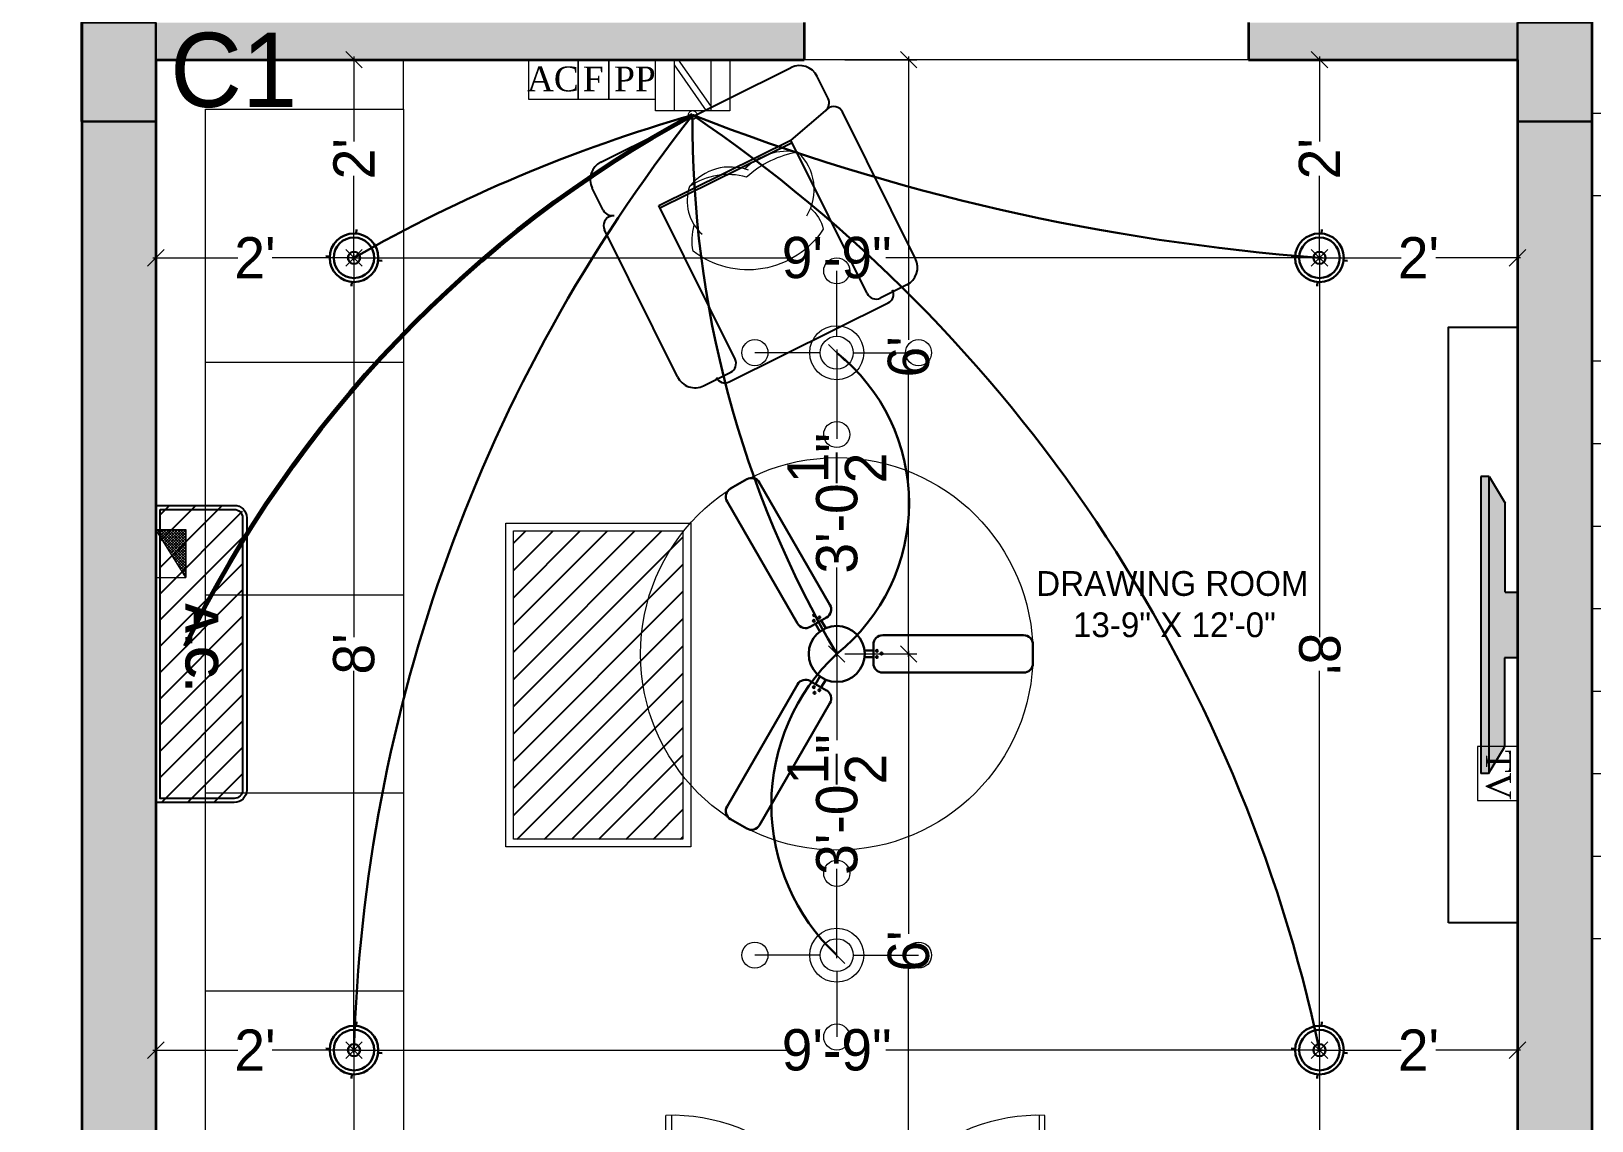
# Model space of a CAD drawing. Header units: millimetres. Extents: x -6808 to 215771, y -89660 to -16303.
# Drawn here: x 98732.2 to 98921.3, y -53171.7 to -53039.7 of the extents above; entities that cross this region are included whole.
import ezdxf

# ---------------------------------------------------------------- set-up
doc = ezdxf.new("R2010")
doc.units = ezdxf.units.MM
doc.header["$PDMODE"] = 35
for name, pattern in [('ACAD_ISO10W100', [18, 12, -3, 0, -3]), ('DASHED', [0.75, 0.5, -0.25]), ('HIDDEN', [19.29118, 12.8608, -6.43038])]:
    doc.linetypes.add(name, pattern=pattern)
doc.layers.get('0').update_dxf_attribs({"color": 8})
for name, color, linetype, lineweight in [('A-Lite-Clng', 5, 'Continuous', 30), ('col.center', 5, 'ACAD_ISO10W100', 15), ('column', 5, 'Continuous', 30), ('dim2', 6, 'Continuous', 20), ('door', 5, 'Continuous', 9), ('EL-EXTERNAL LIGHTING', 4, 'Continuous', 9), ('ELE.13', 7, 'Continuous', 13), ('ELEC', 5, 'Continuous', 18), ('elec dim.', 251, 'Continuous', 25), ('ELECTRICAL', 150, 'Continuous', 30), ('STAIR', 252, 'Continuous', 15), ('text', 7, 'Continuous', 25), ('wall', 7, 'Continuous', 35), ('wokg dim', 152, 'DASHED', 18)]:
    doc.layers.add(name, color=color, linetype=linetype, lineweight=lineweight)
for name, color, linetype in [('ELE', 160, 'Continuous'), ('FIX', 35, 'Continuous'), ('WAL', 7, 'Continuous')]:
    doc.layers.add(name, color=color, linetype=linetype)
doc.layers.add('furniture', color=7, linetype='Continuous', lineweight=5, true_color=0xe57b2a)
doc.styles.add('6 INCH', font='times.ttf', dxfattribs={"height": 6})
doc.styles.add('SAJ', font='eurr____.ttf')
doc.styles.get("Standard").update_dxf_attribs({"font": 'times.ttf'})
doc.dimstyles.new('SAJ', dxfattribs={"dimtxt": 5, "dimasz": 2, "dimexe": 1, "dimexo": 1, "dimgap": 0.09375, "dimtad": 0, "dimdec": 1, "dimzin": 0, "dimdsep": 46, "dimlunit": 4, "dimtxsty": 'SAJ', "dimblk": 'OBLIQUE', "dimcen": 0.125, "dimdle": 0.375, "dimadec": 0, "dimazin": 0, "dimtfac": 1, "dimtdec": 1, "dimtofl": 0, "dimtmove": 0, "dimatfit": 3, "dimldrblk": 'OBLIQUE', "dimfxl": 1, "dimtolj": 1, "dimtzin": 0, "dimlwd": 5, "dimlwe": 5, "dimarcsym": 1})

# ---------------------------------------------------------------- blocks, each defined once
blk = doc.blocks.new('_Oblique')
at = {"color": 0, "linetype": 'ByBlock', "lineweight": -2}
blk.add_line((-0.5, -0.5), (0.5, 0.5), dxfattribs=at)
blk = doc.blocks.new('*D1938')
at = {"layer": 'Defpoints', "color": 0, "transparency": 16777216}
for p in [(98738.34, -52504.13), (98701.36, -53292.13), (98738.34, -53292.13)]:
    blk.add_point(p, dxfattribs=at)
at = {"layer": 'dim2', "color": 0, "linetype": 'DASHED', "lineweight": 5, "transparency": 16777216}
for p, q in [((98701.36, -52503.75), (98701.36, -52879.72)), ((98737.34, -52504.13), (98700.36, -52504.13)), ((98701.36, -53292.5), (98701.36, -52916.54)), ((98737.34, -53292.13), (98700.36, -53292.13))]:
    blk.add_line(p, q, dxfattribs=at)
at = {"layer": 'dim2', "color": 0, "lineweight": 5, "transparency": 16777216, "xscale": 2, "yscale": 2, "zscale": 2}
for p, rotation in [((98701.36, -52504.13), 90), ((98701.36, -53292.13), 270)]:
    blk.add_blockref('_Oblique', p, dxfattribs=dict(at, rotation=rotation))
at = {"layer": 'dim2', "color": 0, "transparency": 16777216, "insert": (98701.36, -52898.13), "char_height": 12, "attachment_point": 5, "rotation": 90, "style": 'SAJ'}
blk.add_mtext('\\A1;65\'-8"', dxfattribs=at)
blk = doc.blocks.new('A$C2AC05335')
at = {"layer": 'door'}
for p, q in [((2.24, 0), (2.24, 30.31)), ((3.07, 30.33), (3.07, 0)), ((56.93, 30.33), (56.93, 3.31)), ((57.76, 3.31), (57.76, 30.31)), ((1, 4.97), (2.24, 4.97)), ((1, 4.97), (1, 0)), ((2.24, 4.97), (2.24, 3.31)), ((59, 4.97), (57.76, 4.97)), ((57.76, 4.97), (57.76, 3.31)), ((59, 4.97), (59, 0)), ((2.24, 3.31), (3.07, 3.31)), ((3.07, 3.31), (3.07, 0)), ((3.07, 3.31), (56.93, 3.31)), ((57.76, 3.31), (56.93, 3.31)), ((56.93, 3.31), (56.93, 0)), ((3.07, 0), (1, 0)), ((56.93, 0), (59, 0))]:
    blk.add_line(p, q, dxfattribs=at)
for centre, start, end in [((3.12, 3.45), 359.7055, 91.88), ((56.88, 3.45), 88.12, 180.2945)]:
    blk.add_arc(centre, 26.88, start, end, dxfattribs=at)
blk = doc.blocks.new('ytyt')
at = {"color": 252, "true_color": 0x939598}
blk.add_line((167876.15, 15260.38), (167876.15, 15404.38), dxfattribs=at)
at = {"layer": 'furniture', "color": 252, "true_color": 0x939598}
for p, q in [((167876.15, 15404.38), (167906.15, 15404.38)), ((167906.15, 15398.38), (167906.15, 15404.38)), ((167882.15, 15266.38), (167882.15, 15398.38)), ((167882.15, 15398.38), (167906.15, 15398.38)), ((167906.15, 15398.38), (167906.15, 15266.38)), ((167882.15, 15367.73), (167906.15, 15367.73)), ((167882.15, 15339.55), (167906.15, 15339.55)), ((167882.15, 15315.55), (167906.15, 15315.55)), ((167882.15, 15291.55), (167906.15, 15291.55)), ((167906.15, 15266.38), (167882.15, 15266.38)), ((167906.15, 15266.38), (167906.15, 15260.38)), ((167906.15, 15260.38), (167876.15, 15260.38))]:
    blk.add_line(p, q, dxfattribs=at)
blk = doc.blocks.new('fgr')
at = {"color": 252, "true_color": 0x939598}
for p, q in [((167930.08, 15391.98), (167953.11, 15403.42)), ((167957.49, 15399.9), (167956.27, 15402.36)), ((167957.61, 15399.67), (167957.49, 15399.9)), ((167957.53, 15398.43), (167953.09, 15394.64)), ((167968.19, 15380.26), (167959.35, 15398.06)), ((167937.09, 15386.7), (167953.09, 15394.64)), ((167937.23, 15386.41), (167953.23, 15394.36)), ((167962.33, 15376.03), (167953.09, 15394.64)), ((167930.35, 15386.13), (167929.02, 15388.82)), ((167946.33, 15368.09), (167937.09, 15386.7)), ((167939.36, 15365.94), (167930.51, 15383.76)), ((167967.13, 15377.1), (167963.91, 15375.5)), ((167945.62, 15365.34), (167964.88, 15374.91)), ((167942.52, 15364.88), (167945.8, 15366.51))]:
    blk.add_line(p, q, dxfattribs=at)
for centre, radius, start, end in [((167954.16, 15401.31), 2.36, 26.4131, 116.4131), ((167956.55, 15399.14), 1.18, 310.4494, 26.4131), ((167958.29, 15397.53), 1.18, 26.4131, 130.4494), ((167931.13, 15389.87), 2.36, 116.4131, 206.4131), ((167931.41, 15386.66), 1.18, 206.4131, 282.3769), ((167931.57, 15384.28), 1.18, 102.3769, 206.4131), ((167966.08, 15379.21), 2.36, 296.4131, 26.4131), ((167963.39, 15376.56), 1.18, 206.4131, 296.4131), ((167964.36, 15375.97), 1.18, 296.4131, 26.4131), ((167945.27, 15367.56), 1.18, 296.4131, 26.4131), ((167941.47, 15366.99), 2.36, 206.4131, 296.4131), ((167945.09, 15366.4), 1.18, 206.4131, 296.4131)]:
    blk.add_arc(centre, radius, start, end, dxfattribs=at)
at = {"layer": 'furniture', "color": 252, "true_color": 0x939598}
for points in [[(167953.95, 15393.17, 0.14773), (167947.73, 15390.14, 0.224358), (167940.82, 15389.02, 0.178662)], [(167955.01, 15385.45, 0.356772), (167953.95, 15393.17, 0.249542), (167947.49, 15391.1, -9.61688)], [(167947.95, 15390.98, 0.323164), (167940.82, 15389.02, 0.30633), (167942.33, 15383.25, -0.872847)], [(167955.47, 15386.38, -0.165541), (167957.02, 15383.84, -0.435529), (167941.23, 15381.17, -0.121523), (167941.39, 15384.33, 7.115464)]]:
    blk.add_lwpolyline(points, format="xyb", dxfattribs=at)
blk = doc.blocks.new('tyhty')
at = {"lineweight": 9}
h = blk.add_hatch(color=250, dxfattribs=at)
h.dxf.hatch_style = 1
h.set_gradient(color1=(51, 51, 51), color2=(91, 91, 91), rotation=270, tint=1, name='CURVED')
h.paths.add_polyline_path([(71171.56, 11294.34), (71171.56, 11293.38), (71171.62, 11293.35), (71207.56, 11293.35), (71207.56, 11294.34)])
h = blk.add_hatch(color=253, dxfattribs=at)
h.dxf.hatch_style = 1
h.set_gradient(color1=(173, 173, 173), color2=(91, 91, 91), rotation=270, tint=1, name='CURVED')
h.paths.add_polyline_path([(71204.33, 11291.37), (71207.56, 11293.31), (71207.56, 11293.31), (71207.56, 11293.35), (71171.62, 11293.35), (71174.76, 11291.46), (71185.59, 11291.46), (71185.59, 11289.88), (71193.52, 11289.88), (71193.52, 11291.37)])
for p, q in [((71207.56, 11294.34), (71171.56, 11294.34)), ((71171.56, 11293.38), (71171.56, 11294.34)), ((71207.56, 11293.31), (71207.56, 11294.34)), ((71207.56, 11293.31), (71207.56, 11294.3)), ((71171.56, 11293.38), (71174.76, 11291.46)), ((71207.56, 11293.35), (71171.62, 11293.35)), ((71207.56, 11293.31), (71204.33, 11291.37)), ((71185.59, 11291.46), (71174.76, 11291.46)), ((71185.59, 11289.88), (71185.59, 11291.46)), ((71193.52, 11291.37), (71193.52, 11289.88)), ((71193.52, 11291.37), (71204.33, 11291.37)), ((71193.52, 11289.88), (71185.59, 11289.88))]:
    blk.add_line(p, q)
blk = doc.blocks.new('rere')
at = {"layer": 'wall', "color": 252, "lineweight": -2, "true_color": 0x939598}
blk.add_lwpolyline([(168038.78, 15299.79), (168038.78, 15371.99), (168047.15, 15371.99), (168047.15, 15299.79)], close=True, dxfattribs=at)
at = {"color": 252, "true_color": 0x939598, "rotation": 90}
blk.add_blockref('tyhty', (179337.03, -55853.67), dxfattribs=at)
blk = doc.blocks.new('fgh')
at = {"true_color": 0x939598}
h = blk.add_hatch(dxfattribs=at)
h.set_pattern_fill('ANSI31', color=252, scale=18.665057)
h.set_pattern_definition([(45, (164443.7877, 16355.773), (-1.6497735, 1.6497735), [])])
h.paths.add_polyline_path([(167940.01, 15347.28), (167919.48, 15347.28), (167919.48, 15309.95), (167940.01, 15309.95)])
at = {"layer": 'furniture', "color": 252, "true_color": 0x939598}
for points in [[(167918.55, 15348.22), (167940.95, 15348.22), (167940.95, 15309.02), (167918.55, 15309.02)], [(167919.48, 15347.28), (167940.01, 15347.28), (167940.01, 15309.95), (167919.48, 15309.95)]]:
    blk.add_lwpolyline(points, close=True, dxfattribs=at)
blk = doc.blocks.new('refer')
for name, p in [('ytyt', (0, 0)), ('fgr', (0, 0)), ('rere', (-6, 0)), ('fgh', (0, 0))]:
    blk.add_blockref(name, p)
blk = doc.blocks.new('c1')
at = {"layer": 'column'}
blk.add_hatch(color=256, dxfattribs=at).paths.add_polyline_path([(58376.49, -43564.36), (58385.49, -43564.36), (58385.49, -43552.36), (58376.49, -43552.36)])
for p, q in [((58376.49, -43552.36), (58376.49, -43564.36)), ((58376.49, -43552.36), (58385.49, -43552.36)), ((58385.49, -43564.36), (58385.49, -43552.36)), ((58376.49, -43564.36), (58385.49, -43564.36))]:
    blk.add_line(p, q, dxfattribs=at)
blk = doc.blocks.new('FAN')
at = {"layer": 'A-Lite-Clng', "color": 5, "ltscale": 10}
for p, q in [((-11.37, 17.69), (-9.63, 18.69)), ((-0.73, 5.26), (-8.27, 18.32)), ((-4.19, 3.26), (-11.73, 16.32)), ((-2.83, 2.9), (-1.09, 3.9)), ((-1.65, 3.57), (-1.18, 2.76)), ((-2.27, 3.22), (-1.8, 2.4)), ((4.92, 2), (20, 2)), ((3.92, 0.35), (2.98, 0.35)), ((3.92, 1), (3.92, -1)), ((21, 1), (21, -1)), ((3.92, -0.35), (2.98, -0.35)), ((-4.19, -3.26), (-11.73, -16.32)), ((-1.09, -3.9), (-2.83, -2.9)), ((-2.27, -3.22), (-1.8, -2.4)), ((-1.65, -3.57), (-1.18, -2.76)), ((4.92, -2), (20, -2)), ((-0.73, -5.26), (-8.27, -18.32)), ((-9.63, -18.69), (-11.37, -17.69))]:
    blk.add_line(p, q, dxfattribs=at)
for centre, radius in [((-2.44, 3.55), 0.102), ((-2.42, 4.14), 0.109), ((-1.86, 3.89), 0.102), ((0, 0), 3), ((4.3, 0.33), 0.102), ((4.79, 0.03), 0.109), ((4.3, -0.33), 0.102), ((-2.44, -3.56), 0.102), ((-2.37, -4.16), 0.109), ((-1.86, -3.89), 0.102)]:
    blk.add_circle(centre, radius, dxfattribs=at)
for centre, start, end in [((-9.13, 17.82), 30, 120), ((-10.87, 16.82), 120, 210), ((-1.59, 4.76), 300, 30), ((-3.33, 3.76), 210, 300), ((4.92, 1), 90, 180), ((20, 1), 0, 90), ((4.92, -1), 180, 270), ((20, -1), 270, 0), ((-3.33, -3.76), 60, 150), ((-1.59, -4.76), 330, 60), ((-10.87, -16.82), 150, 240), ((-9.13, -17.82), 240, 330)]:
    blk.add_arc(centre, 1, start, end, dxfattribs=at)
blk = doc.blocks.new('POST TOP')
at = {"layer": 'EL-EXTERNAL LIGHTING'}
for p, q in [((0, 189), (0, 940)), ((0, 189), (0, 432)), ((-189, 0), (-940, 0)), ((189, 0), (940, 0)), ((0, -189), (0, -432)), ((0, -189), (0, -940))]:
    blk.add_line(p, q, dxfattribs=at)
for centre, radius in [((0, 940), 150), ((0, 0), 310), ((0, 0), 189), ((-940, 0), 150), ((940, 0), 150), ((0, -940), 150)]:
    blk.add_circle(centre, radius, dxfattribs=at)
blk = doc.blocks.new('CEILING LIGHT')
at = {"layer": 'ELECTRICAL'}
for p, q in [((0, 3.5), (0, 3)), ((-3, 0.09), (-3.5, 0.09)), ((3.5, 0.09), (3, 0.09)), ((0, -3), (0, -3.5))]:
    blk.add_line(p, q, dxfattribs=at)
for radius in [3, 2.5, 0.75]:
    blk.add_circle((0, 0), radius, dxfattribs=at)
blk = doc.blocks.new('switch board')
for p, q in [((0, 2.33), (0, -3.5)), ((4, 2.33), (0, 2.33)), ((4, -0.51), (4, 2.33)), ((4, 0.83), (0, 0.83)), ((3.6, -2), (0, 0.51)), ((4, -1.68), (0.4, 0.83)), ((4, -0.66), (4, -0.51)), ((4, -3.5), (4, -0.66)), ((0, -2), (4, -2)), ((0, -3.5), (4, -3.5))]:
    blk.add_line(p, q)
blk.add_arc((4.33, -0.59), 0.336, 193.0399, 166.9601)
blk = doc.blocks.new('A$C058F0F71')
at = {"layer": 'ELEC', "color": 5, "lineweight": 18}
for p, q in [((0, 0), (5.82, 3.64)), ((5.82, 3.64), (0, 3.64)), ((0, 3.64), (0, 0)), ((1.32, 0), (3.52, 2.2)), ((1.66, 0), (4.43, 2.77)), ((2, 0), (5.34, 3.34)), ((2.35, 0), (5.82, 3.47)), ((2.69, 0), (5.82, 3.13)), ((3.03, 0), (5.82, 2.79)), ((3.13, 1.96), (5.09, 0)), ((3.34, 2.09), (5.43, 0)), ((3.38, 0), (5.82, 2.44)), ((3.55, 2.22), (5.78, 0)), ((3.72, 0), (5.82, 2.1)), ((3.76, 2.35), (5.82, 0.3)), ((3.98, 2.48), (5.82, 0.64)), ((4.19, 2.62), (5.82, 0.98)), ((4.4, 2.75), (5.82, 1.33)), ((4.61, 2.88), (5.82, 1.67)), ((4.82, 3.01), (5.82, 2.01)), ((5.03, 3.14), (5.82, 2.36)), ((5.24, 3.28), (5.82, 2.7)), ((5.45, 3.41), (5.82, 3.04)), ((5.66, 3.54), (5.82, 3.38)), ((5.82, 3.64), (5.82, 0)), ((0.18, 0.11), (0.29, 0)), ((0.29, 0), (0.77, 0.48)), ((0.39, 0.24), (0.63, 0)), ((0.6, 0.37), (0.97, 0)), ((0.63, 0), (1.69, 1.05)), ((0.81, 0.51), (1.32, 0)), ((0.98, 0), (2.6, 1.63)), ((1.02, 0.64), (1.66, 0)), ((1.23, 0.77), (2, 0)), ((1.44, 0.9), (2.35, 0)), ((1.65, 1.03), (2.69, 0)), ((1.87, 1.17), (3.03, 0)), ((2.08, 1.3), (3.37, 0)), ((2.29, 1.43), (3.72, 0)), ((2.5, 1.56), (4.06, 0)), ((2.71, 1.69), (4.4, 0)), ((2.92, 1.83), (4.75, 0)), ((4.06, 0), (5.82, 1.76)), ((4.41, 0), (5.82, 1.42)), ((4.75, 0), (5.82, 1.07)), ((5.09, 0), (5.82, 0.73)), ((5.43, 0), (5.82, 0.39)), ((5.78, 0), (5.82, 0.04)), ((5.82, 0), (0, 0))]:
    blk.add_line(p, q, dxfattribs=at)
blk = doc.blocks.new('A$C36532F22')
at = {"layer": 'ELE', "linetype": 'DASHED', "lineweight": -3}
h = blk.add_hatch(dxfattribs=at)
h.set_pattern_fill('ANSI31', color=256, scale=18, angle=3420, style=0)
h.set_pattern_definition([(45, (-67108.926, 6333.2007), (1.59099026, -1.59099026), [])])
h.paths.add_polyline_path([(2.78, 22.9), (2.78, 10.22), (8.92, 10.22), (8.92, 22.9)], flags=24)
edge = h.paths.add_edge_path()
edge.add_ellipse((1.5, 1.5), major_axis=(-1.06, 1.06), ratio=1, start_angle=93.1897, end_angle=135, ccw=False)
edge.add_line((0.5, 0.38), (0.5, 35.62))
edge.add_ellipse((1.5, 34.5), major_axis=(-1.06, 1.06), ratio=1, start_angle=315, end_angle=356.8103, ccw=False)
edge.add_line((1.5, 36), (10.5, 36))
edge.add_line((10.5, 36), (10.5, 0))
edge.add_line((10.5, 0), (1.5, 0))
at = {"layer": 'ELE', "lineweight": -3}
for points in [[(11, 0), (1.5, 0, -0.414214), (0, 1.5), (0, 34.5, -0.414214), (1.5, 36), (11, 36)], [(10.5, 0.5), (1.5, 0.5, -0.414214), (0.5, 1.5), (0.5, 34.5, -0.414214), (1.5, 35.5), (10.5, 35.5)]]:
    blk.add_lwpolyline(points, format="xyb", close=True, dxfattribs=at)
at = {"layer": 'wall', "color": 253, "ltscale": 2, "insert": (7.5, 17.09), "char_height": 4, "width": 122.8494, "attachment_point": 8, "rotation": 90}
blk.add_mtext('{\\fStylus BT|b1|i0|c0|p34;\\C0;A.C.}', dxfattribs=at)
blk = doc.blocks.new('*D1981')
at = {"layer": 'Defpoints', "color": 0, "transparency": 16777216}
for p in [(98747.34, -53067.13), (98747.34, -53067.13), (98771.34, -53067.13)]:
    blk.add_point(p, dxfattribs=at)
at = {"layer": 'elec dim.', "color": 0, "lineweight": 5, "transparency": 16777216}
for p, q in [((98746.97, -53067.13), (98757.26, -53067.13)), ((98771.72, -53067.13), (98761.43, -53067.13))]:
    blk.add_line(p, q, dxfattribs=at)
at = {"layer": 'elec dim.', "color": 0, "lineweight": 5, "transparency": 16777216, "xscale": 2, "yscale": 2, "zscale": 2}
for p, rotation in [((98747.34, -53067.13), 180.0000000000173), ((98771.34, -53067.13), 1.734612453674345e-11)]:
    blk.add_blockref('_Oblique', p, dxfattribs=dict(at, rotation=rotation))
at = {"layer": 'elec dim.', "color": 0, "transparency": 16777216, "insert": (98759.34, -53067.13), "char_height": 5, "attachment_point": 5, "style": 'SAJ'}
blk.add_mtext("\\A1;2'", dxfattribs=at)
blk = doc.blocks.new('*D1982')
at = {"layer": 'Defpoints', "color": 0, "transparency": 16777216}
for p in [(98771.34, -53067.13), (98888.34, -53067.13), (98888.34, -53067.13)]:
    blk.add_point(p, dxfattribs=at)
at = {"layer": 'elec dim.', "color": 0, "lineweight": 5, "transparency": 16777216}
for p, q in [((98770.97, -53067.13), (98823.88, -53067.13)), ((98888.72, -53067.13), (98835.81, -53067.13))]:
    blk.add_line(p, q, dxfattribs=at)
at = {"layer": 'elec dim.', "color": 0, "lineweight": 5, "transparency": 16777216, "xscale": 2, "yscale": 2, "zscale": 2, "rotation": 180}
blk.add_blockref('_Oblique', (98771.34, -53067.13), dxfattribs=at)
at = {"layer": 'elec dim.', "color": 0, "lineweight": 5, "transparency": 16777216, "xscale": 2, "yscale": 2, "zscale": 2}
blk.add_blockref('_Oblique', (98888.34, -53067.13), dxfattribs=at)
at = {"layer": 'elec dim.', "color": 0, "transparency": 16777216, "insert": (98829.84, -53067.13), "char_height": 5, "attachment_point": 5, "style": 'SAJ'}
blk.add_mtext('\\A1;9\'-9"', dxfattribs=at)
blk = doc.blocks.new('*D1983')
at = {"layer": 'Defpoints', "color": 0, "transparency": 16777216}
for p in [(98888.34, -53067.13), (98912.34, -53067.13), (98912.34, -53067.13)]:
    blk.add_point(p, dxfattribs=at)
at = {"layer": 'elec dim.', "color": 0, "lineweight": 5, "transparency": 16777216}
for p, q in [((98887.97, -53067.13), (98898.26, -53067.13)), ((98912.72, -53067.13), (98902.43, -53067.13))]:
    blk.add_line(p, q, dxfattribs=at)
at = {"layer": 'elec dim.', "color": 0, "lineweight": 5, "transparency": 16777216, "xscale": 2, "yscale": 2, "zscale": 2, "rotation": 180}
blk.add_blockref('_Oblique', (98888.34, -53067.13), dxfattribs=at)
at = {"layer": 'elec dim.', "color": 0, "lineweight": 5, "transparency": 16777216, "xscale": 2, "yscale": 2, "zscale": 2}
blk.add_blockref('_Oblique', (98912.34, -53067.13), dxfattribs=at)
at = {"layer": 'elec dim.', "color": 0, "transparency": 16777216, "insert": (98900.34, -53067.13), "char_height": 5, "attachment_point": 5, "style": 'SAJ'}
blk.add_mtext("\\A1;2'", dxfattribs=at)
blk = doc.blocks.new('*D1984')
at = {"layer": 'Defpoints', "color": 0, "transparency": 16777216}
for p in [(98888.34, -53043.13), (98888.34, -53043.13), (98888.34, -53067.13)]:
    blk.add_point(p, dxfattribs=at)
at = {"layer": 'elec dim.', "color": 0, "lineweight": 5, "transparency": 16777216}
for p, q in [((98888.34, -53042.75), (98888.34, -53053.04)), ((98888.34, -53067.5), (98888.34, -53057.21))]:
    blk.add_line(p, q, dxfattribs=at)
at = {"layer": 'elec dim.', "color": 0, "lineweight": 5, "transparency": 16777216, "xscale": 2, "yscale": 2, "zscale": 2}
for p, rotation in [((98888.34, -53043.13), 90), ((98888.34, -53067.13), 270)]:
    blk.add_blockref('_Oblique', p, dxfattribs=dict(at, rotation=rotation))
at = {"layer": 'elec dim.', "color": 0, "transparency": 16777216, "insert": (98888.34, -53055.13), "char_height": 5, "attachment_point": 5, "rotation": 90, "style": 'SAJ'}
blk.add_mtext("\\A1;2'", dxfattribs=at)
blk = doc.blocks.new('*D1985')
at = {"layer": 'Defpoints', "color": 0, "transparency": 16777216}
for p in [(98888.34, -53067.13), (98888.34, -53163.13), (98888.34, -53163.13)]:
    blk.add_point(p, dxfattribs=at)
at = {"layer": 'elec dim.', "color": 0, "lineweight": 5, "transparency": 16777216}
for p, q in [((98887.34, -53067.13), (98887.34, -53067.13)), ((98888.34, -53066.75), (98888.34, -53113.08)), ((98888.34, -53163.5), (98888.34, -53117.17)), ((98887.34, -53163.13), (98887.34, -53163.13))]:
    blk.add_line(p, q, dxfattribs=at)
at = {"layer": 'elec dim.', "color": 0, "lineweight": 5, "transparency": 16777216, "xscale": 2, "yscale": 2, "zscale": 2}
for p, rotation in [((98888.34, -53067.13), 90.00008211672454), ((98888.34, -53163.13), 270.0000821167245)]:
    blk.add_blockref('_Oblique', p, dxfattribs=dict(at, rotation=rotation))
at = {"layer": 'elec dim.', "color": 0, "transparency": 16777216, "insert": (98888.34, -53115.13), "char_height": 5, "attachment_point": 5, "rotation": 270.0001, "style": 'SAJ'}
blk.add_mtext("\\A1;8'", dxfattribs=at)
blk = doc.blocks.new('*D1986')
at = {"layer": 'Defpoints', "color": 0, "transparency": 16777216}
for p in [(98888.34, -53163.13), (98888.34, -53187.13), (98888.34, -53187.13)]:
    blk.add_point(p, dxfattribs=at)
at = {"layer": 'elec dim.', "color": 0, "lineweight": 5, "transparency": 16777216}
for p, q in [((98888.34, -53162.75), (98888.34, -53173.04)), ((98889.34, -53163.13), (98889.34, -53163.13)), ((98888.34, -53187.5), (98888.34, -53177.21)), ((98889.34, -53187.13), (98889.34, -53187.13))]:
    blk.add_line(p, q, dxfattribs=at)
at = {"layer": 'elec dim.', "color": 0, "lineweight": 5, "transparency": 16777216, "xscale": 2, "yscale": 2, "zscale": 2}
for p, rotation in [((98888.34, -53163.13), 90), ((98888.34, -53187.13), 270)]:
    blk.add_blockref('_Oblique', p, dxfattribs=dict(at, rotation=rotation))
at = {"layer": 'elec dim.', "color": 0, "transparency": 16777216, "insert": (98888.34, -53175.13), "char_height": 5, "attachment_point": 5, "rotation": 90, "style": 'SAJ'}
blk.add_mtext("\\A1;2'", dxfattribs=at)
blk = doc.blocks.new('*D1987')
at = {"layer": 'Defpoints', "color": 0, "transparency": 16777216}
for p in [(98888.34, -53163.13), (98912.34, -53163.13), (98912.34, -53163.13)]:
    blk.add_point(p, dxfattribs=at)
at = {"layer": 'elec dim.', "color": 0, "lineweight": 5, "transparency": 16777216}
for p, q in [((98887.97, -53163.13), (98898.26, -53163.13)), ((98912.72, -53163.13), (98902.43, -53163.13)), ((98888.34, -53164.13), (98888.34, -53164.13)), ((98912.34, -53164.13), (98912.34, -53164.13))]:
    blk.add_line(p, q, dxfattribs=at)
at = {"layer": 'elec dim.', "color": 0, "lineweight": 5, "transparency": 16777216, "xscale": 2, "yscale": 2, "zscale": 2, "rotation": 180}
blk.add_blockref('_Oblique', (98888.34, -53163.13), dxfattribs=at)
at = {"layer": 'elec dim.', "color": 0, "lineweight": 5, "transparency": 16777216, "xscale": 2, "yscale": 2, "zscale": 2}
blk.add_blockref('_Oblique', (98912.34, -53163.13), dxfattribs=at)
at = {"layer": 'elec dim.', "color": 0, "transparency": 16777216, "insert": (98900.34, -53163.13), "char_height": 5, "attachment_point": 5, "style": 'SAJ'}
blk.add_mtext("\\A1;2'", dxfattribs=at)
blk = doc.blocks.new('*D1988')
at = {"layer": 'Defpoints', "color": 0, "transparency": 16777216}
for p in [(98771.34, -53163.13), (98771.34, -53163.13), (98888.34, -53163.13)]:
    blk.add_point(p, dxfattribs=at)
at = {"layer": 'elec dim.', "color": 0, "lineweight": 5, "transparency": 16777216}
for p, q in [((98770.97, -53163.13), (98823.88, -53163.13)), ((98888.72, -53163.13), (98835.81, -53163.13))]:
    blk.add_line(p, q, dxfattribs=at)
at = {"layer": 'elec dim.', "color": 0, "lineweight": 5, "transparency": 16777216, "xscale": 2, "yscale": 2, "zscale": 2}
for p, rotation in [((98771.34, -53163.13), 179.9999808285451), ((98888.34, -53163.13), 359.9999808285451)]:
    blk.add_blockref('_Oblique', p, dxfattribs=dict(at, rotation=rotation))
at = {"layer": 'elec dim.', "color": 0, "transparency": 16777216, "insert": (98829.84, -53163.13), "char_height": 5, "attachment_point": 5, "rotation": 360, "style": 'SAJ'}
blk.add_mtext('\\A1;9\'-9"', dxfattribs=at)
blk = doc.blocks.new('*D1989')
at = {"layer": 'Defpoints', "color": 0, "transparency": 16777216}
for p in [(98747.34, -53163.13), (98747.34, -53163.13), (98771.34, -53163.13)]:
    blk.add_point(p, dxfattribs=at)
at = {"layer": 'elec dim.', "color": 0, "lineweight": 5, "transparency": 16777216}
for p, q in [((98746.97, -53163.13), (98757.26, -53163.13)), ((98771.72, -53163.13), (98761.43, -53163.13))]:
    blk.add_line(p, q, dxfattribs=at)
at = {"layer": 'elec dim.', "color": 0, "lineweight": 5, "transparency": 16777216, "xscale": 2, "yscale": 2, "zscale": 2, "rotation": 180}
blk.add_blockref('_Oblique', (98747.34, -53163.13), dxfattribs=at)
at = {"layer": 'elec dim.', "color": 0, "lineweight": 5, "transparency": 16777216, "xscale": 2, "yscale": 2, "zscale": 2}
blk.add_blockref('_Oblique', (98771.34, -53163.13), dxfattribs=at)
at = {"layer": 'elec dim.', "color": 0, "transparency": 16777216, "insert": (98759.34, -53163.13), "char_height": 5, "attachment_point": 5, "style": 'SAJ'}
blk.add_mtext("\\A1;2'", dxfattribs=at)
blk = doc.blocks.new('*D1990')
at = {"layer": 'Defpoints', "color": 0, "transparency": 16777216}
for p in [(98771.34, -53163.13), (98771.34, -53187.13), (98771.34, -53187.13)]:
    blk.add_point(p, dxfattribs=at)
at = {"layer": 'elec dim.', "color": 0, "lineweight": 5, "transparency": 16777216}
for p, q in [((98771.34, -53162.75), (98771.34, -53173.04)), ((98772.34, -53163.13), (98772.34, -53163.13)), ((98771.34, -53187.5), (98771.34, -53177.21)), ((98772.34, -53187.13), (98772.34, -53187.13))]:
    blk.add_line(p, q, dxfattribs=at)
at = {"layer": 'elec dim.', "color": 0, "lineweight": 5, "transparency": 16777216, "xscale": 2, "yscale": 2, "zscale": 2}
for p, rotation in [((98771.34, -53163.13), 90), ((98771.34, -53187.13), 270)]:
    blk.add_blockref('_Oblique', p, dxfattribs=dict(at, rotation=rotation))
at = {"layer": 'elec dim.', "color": 0, "transparency": 16777216, "insert": (98771.34, -53175.13), "char_height": 5, "attachment_point": 5, "rotation": 90, "style": 'SAJ'}
blk.add_mtext("\\A1;2'", dxfattribs=at)
blk = doc.blocks.new('*D1934')
at = {"layer": 'Defpoints', "color": 0, "transparency": 16777216}
for p in [(98771.34, -53067.13), (98771.34, -53067.13), (98771.34, -53163.13)]:
    blk.add_point(p, dxfattribs=at)
at = {"layer": 'elec dim.', "color": 0, "lineweight": 5, "transparency": 16777216}
for p, q in [((98771.34, -53066.75), (98771.34, -53113.08)), ((98771.34, -53163.5), (98771.34, -53117.17)), ((98770.34, -53163.13), (98770.34, -53163.13))]:
    blk.add_line(p, q, dxfattribs=at)
at = {"layer": 'elec dim.', "color": 0, "lineweight": 5, "transparency": 16777216, "xscale": 2, "yscale": 2, "zscale": 2}
for p, rotation in [((98771.34, -53067.13), 90), ((98771.34, -53163.13), 270)]:
    blk.add_blockref('_Oblique', p, dxfattribs=dict(at, rotation=rotation))
at = {"layer": 'elec dim.', "color": 0, "transparency": 16777216, "insert": (98771.34, -53115.13), "char_height": 5, "attachment_point": 5, "rotation": 90, "style": 'SAJ'}
blk.add_mtext("\\A1;8'", dxfattribs=at)
blk = doc.blocks.new('*D1991')
at = {"layer": 'Defpoints', "color": 0, "transparency": 16777216}
for p in [(98771.34, -53043.13), (98771.34, -53043.13), (98771.34, -53067.13)]:
    blk.add_point(p, dxfattribs=at)
at = {"layer": 'elec dim.', "color": 0, "lineweight": 5, "transparency": 16777216}
for p, q in [((98771.34, -53042.75), (98771.34, -53053.04)), ((98771.34, -53067.5), (98771.34, -53057.21))]:
    blk.add_line(p, q, dxfattribs=at)
at = {"layer": 'elec dim.', "color": 0, "lineweight": 5, "transparency": 16777216, "xscale": 2, "yscale": 2, "zscale": 2}
for p, rotation in [((98771.34, -53043.13), 90), ((98771.34, -53067.13), 270)]:
    blk.add_blockref('_Oblique', p, dxfattribs=dict(at, rotation=rotation))
at = {"layer": 'elec dim.', "color": 0, "transparency": 16777216, "insert": (98771.34, -53055.13), "char_height": 5, "attachment_point": 5, "rotation": 90, "style": 'SAJ'}
blk.add_mtext("\\A1;2'", dxfattribs=at)
blk = doc.blocks.new('*D1992')
at = {"layer": 'Defpoints', "color": 0, "transparency": 16777216}
for p in [(98829.84, -53043.13), (98838.56, -53043.13), (98829.84, -53115.13)]:
    blk.add_point(p, dxfattribs=at)
at = {"layer": 'elec dim.', "color": 0, "lineweight": 5, "transparency": 16777216}
for p, q in [((98838.56, -53042.75), (98838.56, -53077.06)), ((98830.84, -53043.13), (98839.56, -53043.13)), ((98838.56, -53115.5), (98838.56, -53081.19)), ((98830.84, -53115.13), (98839.56, -53115.13))]:
    blk.add_line(p, q, dxfattribs=at)
at = {"layer": 'elec dim.', "color": 0, "lineweight": 5, "transparency": 16777216, "xscale": 2, "yscale": 2, "zscale": 2}
for p, rotation in [((98838.56, -53043.13), 90), ((98838.56, -53115.13), 270)]:
    blk.add_blockref('_Oblique', p, dxfattribs=dict(at, rotation=rotation))
at = {"layer": 'elec dim.', "color": 0, "transparency": 16777216, "insert": (98838.56, -53079.13), "char_height": 5, "attachment_point": 5, "rotation": 90, "style": 'SAJ'}
blk.add_mtext("\\A1;6'", dxfattribs=at)
blk = doc.blocks.new('*D1993')
at = {"layer": 'Defpoints', "color": 0, "transparency": 16777216}
for p in [(98829.84, -53115.13), (98829.84, -53151.63), (98829.84, -53151.63)]:
    blk.add_point(p, dxfattribs=at)
at = {"layer": 'elec dim.', "color": 0, "lineweight": 5, "transparency": 16777216}
for p, q in [((98829.84, -53114.75), (98829.84, -53125.58)), ((98829.84, -53152), (98829.84, -53141.17))]:
    blk.add_line(p, q, dxfattribs=at)
at = {"layer": 'elec dim.', "color": 0, "lineweight": 5, "transparency": 16777216, "xscale": 2, "yscale": 2, "zscale": 2}
for p, rotation in [((98829.84, -53115.13), 90), ((98829.84, -53151.63), 270)]:
    blk.add_blockref('_Oblique', p, dxfattribs=dict(at, rotation=rotation))
at = {"layer": 'elec dim.', "color": 0, "transparency": 16777216, "insert": (98829.84, -53133.38), "char_height": 5, "attachment_point": 5, "rotation": 90, "style": 'SAJ'}
blk.add_mtext('\\A1;3\'-0{\\H1x;\\S1/2;}"', dxfattribs=at)
blk = doc.blocks.new('*D1994')
at = {"layer": 'Defpoints', "color": 0, "transparency": 16777216}
for p in [(98829.84, -53078.63), (98829.84, -53078.63), (98829.84, -53115.13)]:
    blk.add_point(p, dxfattribs=at)
at = {"layer": 'elec dim.', "color": 0, "lineweight": 5, "transparency": 16777216}
for p, q in [((98829.84, -53078.25), (98829.84, -53089.08)), ((98830.84, -53078.63), (98830.84, -53078.63)), ((98829.84, -53115.5), (98829.84, -53104.67)), ((98830.84, -53115.13), (98830.84, -53115.13))]:
    blk.add_line(p, q, dxfattribs=at)
at = {"layer": 'elec dim.', "color": 0, "lineweight": 5, "transparency": 16777216, "xscale": 2, "yscale": 2, "zscale": 2}
for p, rotation in [((98829.84, -53078.63), 90), ((98829.84, -53115.13), 270)]:
    blk.add_blockref('_Oblique', p, dxfattribs=dict(at, rotation=rotation))
at = {"layer": 'elec dim.', "color": 0, "transparency": 16777216, "insert": (98829.84, -53096.88), "char_height": 5, "attachment_point": 5, "rotation": 90, "style": 'SAJ'}
blk.add_mtext('\\A1;3\'-0{\\H1x;\\S1/2;}"', dxfattribs=at)
blk = doc.blocks.new('*D1935')
at = {"layer": 'Defpoints', "color": 0, "transparency": 16777216}
for p in [(98829.84, -53115.13), (98829.84, -53187.13), (98838.56, -53187.13)]:
    blk.add_point(p, dxfattribs=at)
at = {"layer": 'elec dim.', "color": 0, "lineweight": 5, "transparency": 16777216}
for p, q in [((98838.56, -53114.75), (98838.56, -53149.06)), ((98830.84, -53115.13), (98839.56, -53115.13)), ((98838.56, -53187.5), (98838.56, -53153.19)), ((98830.84, -53187.13), (98839.56, -53187.13))]:
    blk.add_line(p, q, dxfattribs=at)
at = {"layer": 'elec dim.', "color": 0, "lineweight": 5, "transparency": 16777216, "xscale": 2, "yscale": 2, "zscale": 2}
for p, rotation in [((98838.56, -53115.13), 90), ((98838.56, -53187.13), 270)]:
    blk.add_blockref('_Oblique', p, dxfattribs=dict(at, rotation=rotation))
at = {"layer": 'elec dim.', "color": 0, "transparency": 16777216, "insert": (98838.56, -53151.13), "char_height": 5, "attachment_point": 5, "rotation": 90, "style": 'SAJ'}
blk.add_mtext("\\A1;6'", dxfattribs=at)

msp = doc.modelspace()

# ---------------------------------------------------------------- hatches: boundary and pattern name
at = {"layer": 'wokg dim'}
h = msp.add_hatch(color=252, dxfattribs=at)
h.dxf.hatch_style = 1
h.paths.add_polyline_path([(99032.344, -52504.128), (98738.344, -52504.128), (98738.344, -53196.128), (98760.094, -53196.128), (98760.094, -53187.128), (98747.344, -53187.128), (98747.344, -53043.128), (98825.896, -53043.128), (98825.896, -53038.628), (98747.344, -53038.628), (98747.344, -52963.628), (98751.844, -52963.628), (98751.844, -52959.128), (98747.344, -52959.128), (98747.344, -52917.128), (98751.844, -52917.128), (98751.844, -52912.628), (98747.344, -52912.628), (98747.344, -52774.128), (98841.844, -52774.128), (98841.844, -52769.628), (98747.344, -52769.628), (98747.344, -52589.628), (98777.344, -52589.628), (98777.344, -52585.128), (98747.344, -52585.128), (98747.344, -52578.128), (98747.344, -52513.128), (98855.344, -52513.128), (98855.344, -52528.128), (98859.844, -52528.128), (98859.844, -52513.128), (99023.344, -52513.128), (99023.344, -52585.128), (98963.344, -52585.128), (98963.344, -52546.128), (98958.844, -52546.128), (98958.844, -52589.628), (99023.344, -52589.628), (99023.344, -52625.628), (99023.344, -52769.628), (98939.344, -52769.628), (98939.344, -52774.128), (99023.344, -52774.128), (99023.344, -52981.628), (98958.844, -52981.628), (98958.844, -52990.628), (99023.344, -52990.628), (99023.344, -53191.628), (99014.344, -53191.628), (99014.344, -53196.128), (99032.344, -53196.128)])
h = msp.add_hatch(color=252, dxfattribs=at)
h.dxf.hatch_style = 1
h.paths.add_polyline_path([(98921.344, -53035.628), (98917.71, -53035.628), (98912.344, -53035.628), (98912.344, -53038.628), (98879.755, -53038.628), (98879.755, -53043.128), (98912.344, -53043.128), (98912.344, -53196.128), (98930.344, -53196.128), (98930.344, -53191.628), (98921.344, -53191.628)])

# ---------------------------------------------------------------- linework, layer by layer
at = {"linetype": 'ByBlock', "lineweight": 20}
for p, q in [((98879.755, -53043.128), (98825.896, -53043.128)), ((98883.704, -53043.128), (98879.755, -53043.128))]:
    msp.add_line(p, q, dxfattribs=at)
at = {"layer": 'ELE.13', "ltscale": 5}
for points in [[(98792.497, -53047.927), (98798.497, -53047.927), (98798.497, -53043.127), (98792.497, -53043.127)], [(98798.497, -53047.927), (98802.212, -53047.927), (98802.212, -53043.127), (98798.497, -53043.127)], [(98802.212, -53047.927), (98807.874, -53047.927), (98807.874, -53043.127), (98802.212, -53043.127)], [(98912.311, -53132.877), (98912.311, -53126.347), (98907.511, -53126.347), (98907.511, -53132.877)]]:
    msp.add_lwpolyline(points, close=True, dxfattribs=at)
at = {"layer": 'ELE.13'}
msp.add_circle((98829.846, -53115.128), 23.78, dxfattribs=at)
at = {"layer": 'ELECTRICAL', "linetype": 'Continuous'}
for centre, radius, start, end in [((98863.67, -53228.828), 186.201, 105.9877, 119.72503), ((98963.288, -53168.573), 192.021, 141.8013, 178.37514), ((98939.369, -53050.859), 126.988, 179.5351, 210.4044), ((98709.276, -53201.069), 183.044, 11.96297, 55.71572), ((98907.991, -52805.445), 262.419, 248.63393, 265.70652), ((98815.222, -53096.878), 23.385, 308.70405, 51.29595), ((98846.907, -53133.377), 24.983, 133.07424, 226.92576)]:
    msp.add_arc(centre, radius, start, end, dxfattribs=at)
at = {"layer": 'FIX', "color": 1, "linetype": 'HIDDEN', "lineweight": 60, "ltscale": 13}
msp.add_arc((98881.445, -53177.425), 145.086, 118.42397, 154.16036, dxfattribs=at)
at = {"layer": 'STAIR'}
for p, q in [((98979.344, -53049.628), (98921.344, -53049.628)), ((98979.344, -53059.628), (98921.344, -53059.628))]:
    msp.add_line(p, q, dxfattribs=at)
at = {"layer": 'STAIR', "linetype": 'DASHED', "ltscale": 12}
for p, q in [((98921.344, -53079.628), (98963.344, -53079.628)), ((98921.344, -53089.628), (98963.344, -53089.628)), ((98921.344, -53099.628), (98963.344, -53099.628)), ((98921.344, -53109.628), (98963.344, -53109.628)), ((98921.344, -53119.628), (98963.344, -53119.628)), ((98921.344, -53129.628), (98963.344, -53129.628)), ((98921.344, -53139.628), (98963.344, -53139.628)), ((98921.344, -53149.628), (98963.344, -53149.628))]:
    msp.add_line(p, q, dxfattribs=at)
at = {"layer": 'wall'}
for p, q in [((98738.344, -52504.128), (98738.344, -53292.128)), ((98921.344, -53035.628), (98921.344, -53191.628)), ((98747.344, -53043.128), (98747.344, -53187.128)), ((98912.344, -53043.128), (98912.344, -53196.128))]:
    msp.add_line(p, q, dxfattribs=at)
at = {"layer": 'wall', "color": 1}
for p, q in [((98825.896, -53038.628), (98825.896, -53043.128)), ((98879.755, -53038.628), (98879.755, -53043.128)), ((98747.344, -53043.128), (98825.896, -53043.128)), ((98879.755, -53043.128), (98912.344, -53043.128))]:
    msp.add_line(p, q, dxfattribs=at)

# ---------------------------------------------------------------- block references
at = {"ltscale": 2, "rotation": 89.99999999999999}
msp.add_blockref('A$C058F0F71', (98750.982, -53105.853), dxfattribs=at)
at = {"layer": 'column'}
for p in [(40361.853, -9486.266), (40535.853, -9486.266)]:
    msp.add_blockref('c1', p, dxfattribs=at)
at = {"layer": 'door', "xscale": 0.8275862068965517, "yscale": 0.8275862068965517, "zscale": 0.8275862068965517}
msp.add_blockref('A$C2AC05335', (98807.267, -53196.128), dxfattribs=at)
at = {"layer": 'EL-EXTERNAL LIGHTING', "xscale": 0.010546875, "yscale": 0.010546875, "zscale": 0.010546875}
for p in [(98829.844, -53078.629), (98829.844, -53151.626)]:
    msp.add_blockref('POST TOP', p, dxfattribs=at)
at = {"layer": 'ELE.13', "ltscale": 4}
for name, p, xscale, yscale, zscale, rotation in [('switch board', (98811.476, -53043.127), -1.548617276446917, 1.548617276246659, 1.548617276427928, 89.99613793678397), ('CEILING LIGHT', (98771.344, -53067.128), -0.9818181818043532, 0.9818181818118316, 0.9818181818181811, 175.1736252210289), ('CEILING LIGHT', (98888.344, -53067.128), -0.9818181818043532, 0.9818181818118316, 0.9818181818181811, 175.1736252210289), ('CEILING LIGHT', (98771.344, -53163.128), -0.9818181818043532, 0.9818181818118316, 0.9818181818181811, 175.1736252210289), ('CEILING LIGHT', (98888.344, -53163.128), -0.9818181818043532, 0.9818181818118316, 0.9818181818181811, 175.1736252210289)]:
    msp.add_blockref(name, p, dxfattribs=dict(at, xscale=xscale, yscale=yscale, zscale=zscale, rotation=rotation))
at = {"layer": 'ELE.13', "xscale": 1.132426383614073, "yscale": 1.132426383614073, "zscale": 1.132426383614073}
msp.add_blockref('FAN', (98829.844, -53115.128), dxfattribs=at)
at = {"layer": 'ELEC', "ltscale": 2, "rotation": 180}
msp.add_blockref('A$C36532F22', (98758.344, -53097.128), dxfattribs=at)
at = {"layer": 'WAL'}
msp.add_blockref('refer', (-69128.803, -68447.506), dxfattribs=at)

# ---------------------------------------------------------------- texts
at = {"layer": 'col.center', "linetype": 'ByBlock', "insert": (98749.075, -53039.86), "char_height": 9, "width": 293.6941, "attachment_point": 1, "style": 'SAJ'}
msp.add_mtext('\\A1;{\\fCentury Gothic|b0|i0|c0|p34;C1}', dxfattribs=at)
at = {"layer": 'ELE.13', "ltscale": 5, "char_height": 3, "width": 5.27575, "attachment_point": 1, "style": '6 INCH'}
for s, insert, rotation in [('AC', (98792.294, -53043.953), 360), (' F', (98797.939, -53043.953), 360), ('PP', (98802.864, -53043.953), 360), ('TV', (98911.544, -53126.753), 270)]:
    msp.add_mtext(s, dxfattribs=dict(at, insert=insert, rotation=rotation))
at = {"layer": 'text', "ltscale": 2, "insert": (98852.907, -53105.094), "char_height": 3, "width": 115.0205, "attachment_point": 1, "style": 'SAJ'}
msp.add_mtext('\\A1;{\\fCentury Gothic|b0|i0|c0|p34; DRAWING ROOM\\P     13-9" X 12\'-0"}', dxfattribs=at)

# ---------------------------------------------------------------- dimensions: what is measured, and where the dimension line sits
at = {"layer": 'dim2'}
dim = msp.add_linear_dim(base=(98701.358, -53292.128), p1=(98738.344, -52504.128), p2=(98738.344, -53292.128), angle=270, dimstyle='SAJ', override={"dimtxt": 12}, dxfattribs=at)
dim.commit()
dim.dimension.update_dxf_attribs({"geometry": '*D1938', "text_midpoint": (98701.358, -52898.128), "dimtype": 161})
at = {"layer": 'elec dim.'}
for p1, p2, distance, picture, middle in [((98771.344, -53067.128), (98771.344, -53043.128), 0, '*D1991', (98771.344, -53055.128)), ((98829.844, -53115.128), (98829.844, -53043.128), -8.716, '*D1992', (98838.561, -53079.128)), ((98888.344, -53067.128), (98888.344, -53043.128), 0, '*D1984', (98888.344, -53055.128)), ((98771.344, -53067.128), (98747.344, -53067.128), 0, '*D1981', (98759.344, -53067.128)), ((98771.344, -53067.128), (98888.344, -53067.128), 0, '*D1982', (98829.844, -53067.128)), ((98888.344, -53067.128), (98912.344, -53067.128), 0, '*D1983', (98900.344, -53067.128)), ((98771.344, -53163.128), (98771.344, -53067.128), 0, '*D1934', (98771.344, -53115.128)), ((98888.344, -53067.128), (98888.344, -53163.128), 0, '*D1985', (98888.344, -53115.128)), ((98829.844, -53115.128), (98829.844, -53078.629), 0, '*D1994', (98829.845, -53096.878)), ((98829.844, -53115.128), (98829.844, -53151.626), 0, '*D1993', (98829.844, -53133.377)), ((98829.845, -53115.128), (98829.845, -53187.128), 8.716, '*D1935', (98838.561, -53151.128)), ((98771.344, -53163.128), (98747.344, -53163.128), 0, '*D1989', (98759.344, -53163.128)), ((98888.345, -53163.128), (98771.344, -53163.128), 0, '*D1988', (98829.845, -53163.128)), ((98888.344, -53163.128), (98912.344, -53163.128), 0, '*D1987', (98900.344, -53163.128)), ((98771.344, -53163.128), (98771.344, -53187.128), 0, '*D1990', (98771.345, -53175.128)), ((98888.344, -53163.128), (98888.344, -53187.128), 0, '*D1986', (98888.344, -53175.128))]:
    dim = msp.add_aligned_dim(p1=p1, p2=p2, distance=distance, dimstyle='SAJ', override={"dimfxl": 4}, dxfattribs=at)
    dim.commit()
    dim.dimension.update_dxf_attribs({"geometry": picture, "text_midpoint": middle})

# ---------------------------------------------------------------- leaders
at = {"layer": 'STAIR'}
msp.add_leader([(98917.219, -53017.97), (98952.536, -53017.97), (98952.536, -53067.024)], dimstyle='SAJ', override={"dimasz": 12, "dimldrblk": 'Open90'}, dxfattribs=at)

doc.saveas('drawing.dxf')
